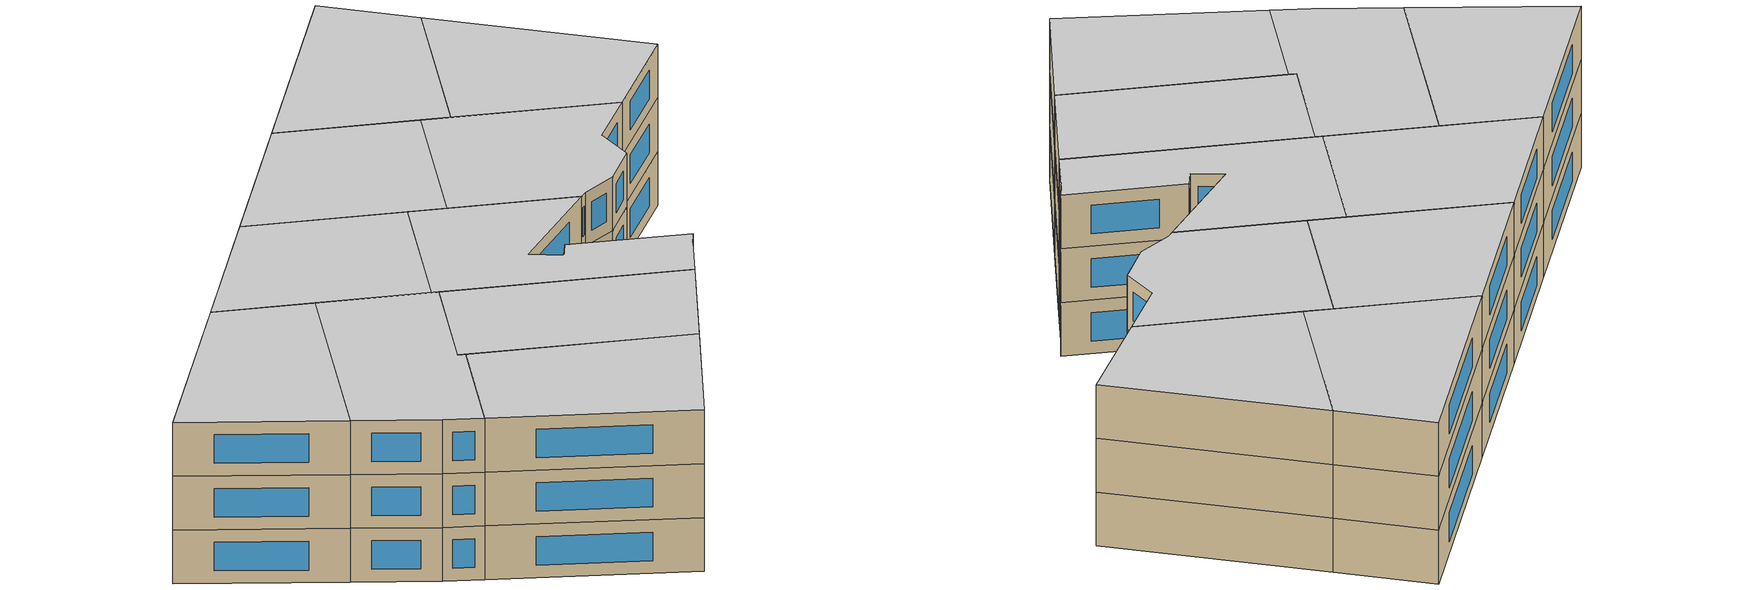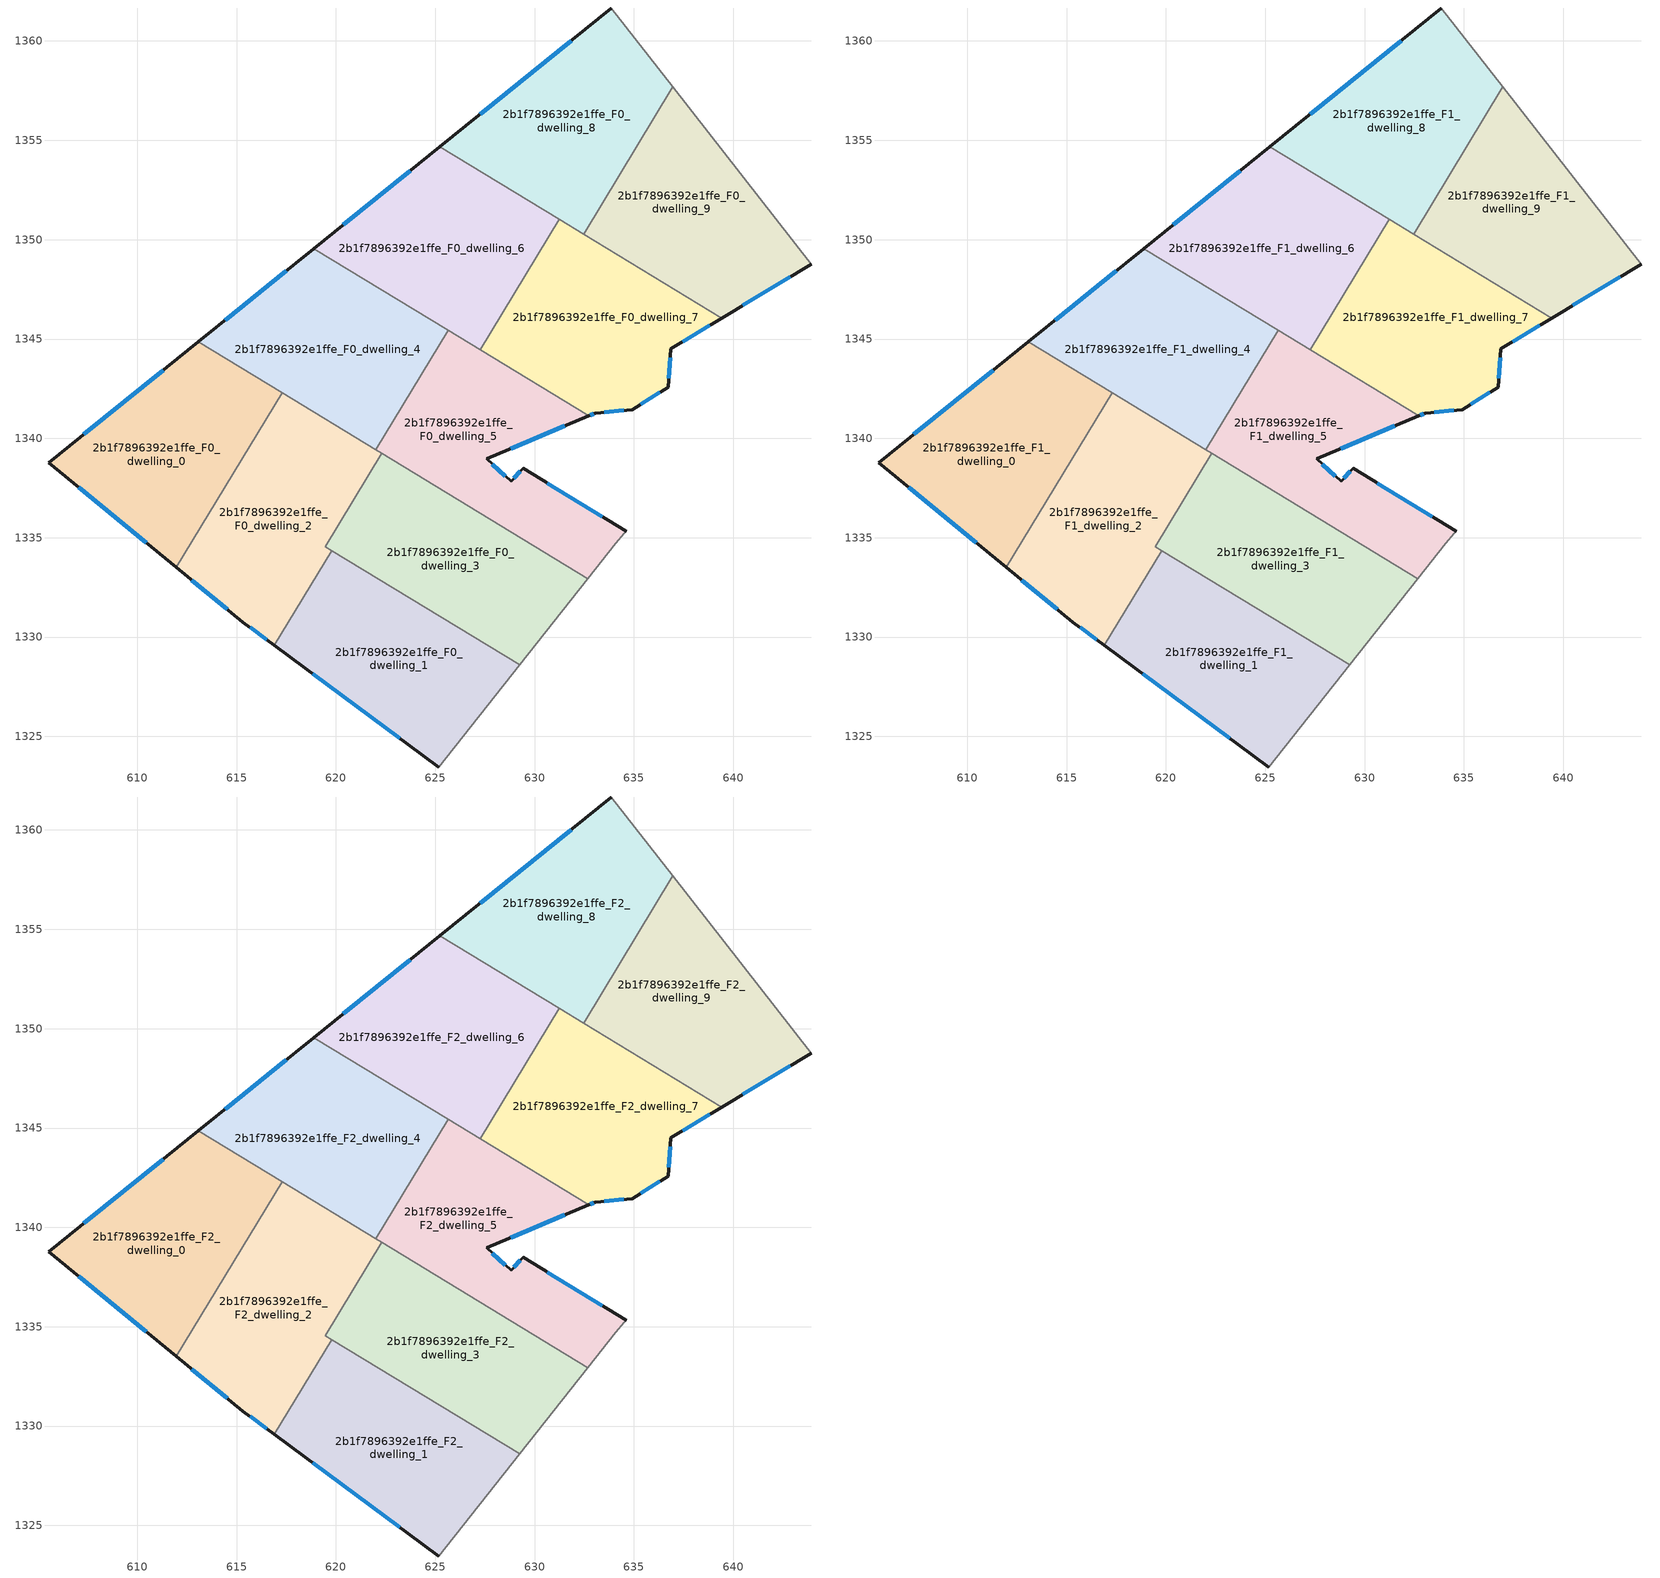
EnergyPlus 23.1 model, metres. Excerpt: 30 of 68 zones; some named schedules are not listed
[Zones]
2b1f7896392e1ffe_F0_dwelling_0
 floor ground (EU_floor_Construction): 617.29,1342.28 611.96,1333.5 605.55,1338.78 613.06,1344.85 z0
 wall outside (EU_wall_Construction): 613.06,1344.85 605.55,1338.78 611.96,1333.5 z0:3
 wall to 2b1f7896392e1ffe_F0_dwelling_2 (EU_wall_Construction): 611.96,1333.5 617.29,1342.28 z0:3
 wall to 2b1f7896392e1ffe_F0_dwelling_4 (EU_wall_Construction): 617.29,1342.28 613.06,1344.85 z0:3
 window (EU_Window_Construction): 607.06,1337.54 610.46,1334.74 / 611.3,1343.43 607.31,1340.21 z0.7:2.3
2b1f7896392e1ffe_F0_dwelling_1
 floor ground (EU_floor_Construction): 629.24,1328.61 625.17,1323.46 616.89,1329.58 619.78,1334.35 z0
 wall outside (EU_wall_Construction): 616.89,1329.58 625.17,1323.46 z0:3
 wall to 2b1f7896392e1ffe_F0_dwelling_2 (EU_wall_Construction): 619.78,1334.35 616.89,1329.58 z0:3
 wall adiabatic (EU_wall_Construction): 625.17,1323.46 629.24,1328.61 z0:3
 wall to 2b1f7896392e1ffe_F0_dwelling_3 (EU_wall_Construction): 629.24,1328.61 619.78,1334.35 z0:3
 window (EU_Window_Construction): 618.83,1328.15 623.22,1324.9 z0.7:2.3
2b1f7896392e1ffe_F0_dwelling_2
 floor ground (EU_floor_Construction): 622.3,1339.24 619.45,1334.55 619.78,1334.35 616.89,1329.58 615.3,1330.75 611.96,1333.5 617.29,1342.28 z0
 wall outside (EU_wall_Construction): 611.96,1333.5 615.3,1330.75 616.89,1329.58 z0:3
 wall to 2b1f7896392e1ffe_F0_dwelling_3 (EU_wall_Construction): 619.78,1334.35 619.45,1334.55 622.3,1339.24 z0:3
 wall to 2b1f7896392e1ffe_F0_dwelling_5 (EU_wall_Construction): 622.3,1339.24 622.01,1339.42 z0:3
 wall to 2b1f7896392e1ffe_F0_dwelling_4 (EU_wall_Construction): 622.01,1339.42 617.29,1342.28 z0:3
 window (EU_Window_Construction): 615.67,1330.48 616.51,1329.86 / 612.75,1332.86 614.52,1331.4 z0.7:2.3
2b1f7896392e1ffe_F0_dwelling_3
 floor ground (EU_floor_Construction): 632.68,1332.94 629.24,1328.61 619.45,1334.55 622.3,1339.24 z0
 wall adiabatic (EU_wall_Construction): 629.24,1328.61 632.68,1332.94 z0:3
 wall to 2b1f7896392e1ffe_F0_dwelling_5 (EU_wall_Construction): 632.68,1332.94 622.3,1339.24 z0:3
2b1f7896392e1ffe_F0_dwelling_4
 floor ground (EU_floor_Construction): 625.66,1345.43 622.01,1339.42 613.06,1344.85 618.88,1349.55 z0
 wall outside (EU_wall_Construction): 618.88,1349.55 613.06,1344.85 z0:3
 wall to 2b1f7896392e1ffe_F0_dwelling_5 (EU_wall_Construction): 622.01,1339.42 625.66,1345.43 z0:3
 wall to 2b1f7896392e1ffe_F0_dwelling_6 (EU_wall_Construction): 625.66,1345.43 618.88,1349.55 z0:3
 window (EU_Window_Construction): 617.51,1348.45 614.43,1345.96 z0.7:2.3
2b1f7896392e1ffe_F0_dwelling_5
 floor ground (EU_floor_Construction): 632.73,1341.14 627.58,1338.98 628.81,1337.83 629.42,1338.49 634.61,1335.32 634.52,1335.22 634.08,1334.71 632.68,1332.94 622.01,1339.42 625.66,1345.43 z0
 wall outside (EU_wall_Construction): 634.61,1335.32 629.42,1338.49 628.81,1337.83 627.58,1338.98 632.73,1341.14 z0:3
 wall adiabatic (EU_wall_Construction): 632.68,1332.94 634.08,1334.71 634.52,1335.22 634.61,1335.32 z0:3
 wall to 2b1f7896392e1ffe_F0_dwelling_7 (EU_wall_Construction): 632.73,1341.14 627.26,1344.46 z0:3
 wall to 2b1f7896392e1ffe_F0_dwelling_6 (EU_wall_Construction): 627.26,1344.46 625.66,1345.43 z0:3
 window (EU_Window_Construction): 628.79,1339.48 631.52,1340.63 / 628.52,1338.1 627.87,1338.71 / 629.28,1338.33 628.96,1337.99 / 633.39,1336.06 630.64,1337.74 z0.7:2.3
2b1f7896392e1ffe_F0_dwelling_6
 floor ground (EU_floor_Construction): 631.25,1351.02 627.26,1344.46 618.88,1349.55 625.22,1354.68 z0
 wall outside (EU_wall_Construction): 625.22,1354.68 618.88,1349.55 z0:3
 wall to 2b1f7896392e1ffe_F0_dwelling_7 (EU_wall_Construction): 627.26,1344.46 631.25,1351.02 z0:3
 wall to 2b1f7896392e1ffe_F0_dwelling_8 (EU_wall_Construction): 631.25,1351.02 625.22,1354.68 z0:3
 window (EU_Window_Construction): 623.73,1353.47 620.36,1350.75 z0.7:2.3
2b1f7896392e1ffe_F0_dwelling_7
 floor ground (EU_floor_Construction): 639.42,1346.06 636.85,1344.5 636.72,1342.58 634.92,1341.45 633.06,1341.28 632.73,1341.14 627.26,1344.46 631.25,1351.02 z0
 wall outside (EU_wall_Construction): 632.73,1341.14 633.06,1341.28 634.92,1341.45 636.72,1342.58 636.85,1344.5 639.42,1346.06 z0:3
 wall to 2b1f7896392e1ffe_F0_dwelling_9 (EU_wall_Construction): 639.42,1346.06 632.47,1350.28 z0:3
 wall to 2b1f7896392e1ffe_F0_dwelling_8 (EU_wall_Construction): 632.46,1350.28 631.25,1351.02 z0:3
 window (EU_Window_Construction): 636.75,1343.04 636.82,1344.05 / 635.34,1341.72 636.3,1342.32 / 633.49,1341.32 634.48,1341.41 / 632.81,1341.17 632.98,1341.24 / 637.45,1344.87 638.82,1345.69 z0.7:2.3
2b1f7896392e1ffe_F0_dwelling_8
 floor ground (EU_floor_Construction): 633.86,1361.66 636.96,1357.68 632.47,1350.28 625.22,1354.68 z0
 wall outside (EU_wall_Construction): 633.86,1361.66 625.22,1354.68 z0:3
 wall adiabatic (EU_wall_Construction): 636.96,1357.68 633.86,1361.66 z0:3
 wall to 2b1f7896392e1ffe_F0_dwelling_9 (EU_wall_Construction): 632.47,1350.28 636.96,1357.68 z0:3
 window (EU_Window_Construction): 631.83,1360.02 627.25,1356.32 z0.7:2.3
2b1f7896392e1ffe_F0_dwelling_9
 floor ground (EU_floor_Construction): 636.96,1357.68 643.92,1348.76 639.42,1346.06 632.47,1350.28 z0
 wall outside (EU_wall_Construction): 639.42,1346.06 643.92,1348.76 z0:3
 wall adiabatic (EU_wall_Construction): 643.92,1348.76 636.96,1357.68 z0:3
 window (EU_Window_Construction): 640.48,1346.69 642.86,1348.13 z0.7:2.3
2b1f7896392e1ffe_F1_dwelling_0
 floor to 2b1f7896392e1ffe_F0_dwelling_0 (EU_floor_Construction): 617.29,1342.28 611.96,1333.5 605.55,1338.78 613.06,1344.85 z3
 wall outside (EU_wall_Construction): 613.06,1344.85 605.55,1338.78 611.96,1333.5 z3:6
 wall to 2b1f7896392e1ffe_F1_dwelling_2 (EU_wall_Construction): 611.96,1333.5 617.29,1342.28 z3:6
 wall to 2b1f7896392e1ffe_F1_dwelling_4 (EU_wall_Construction): 617.29,1342.28 613.06,1344.85 z3:6
 window (EU_Window_Construction): 607.06,1337.54 610.46,1334.74 / 611.3,1343.43 607.31,1340.21 z3.7:5.3
2b1f7896392e1ffe_F1_dwelling_1
 floor to 2b1f7896392e1ffe_F0_dwelling_1 (EU_floor_Construction): 629.24,1328.61 625.17,1323.46 616.89,1329.58 619.78,1334.35 z3
 wall outside (EU_wall_Construction): 616.89,1329.58 625.17,1323.46 z3:6
 wall to 2b1f7896392e1ffe_F1_dwelling_2 (EU_wall_Construction): 619.78,1334.35 616.89,1329.58 z3:6
 wall adiabatic (EU_wall_Construction): 625.17,1323.46 629.24,1328.61 z3:6
 wall to 2b1f7896392e1ffe_F1_dwelling_3 (EU_wall_Construction): 629.24,1328.61 619.78,1334.35 z3:6
 window (EU_Window_Construction): 618.83,1328.15 623.22,1324.9 z3.7:5.3
2b1f7896392e1ffe_F1_dwelling_2
 floor to 2b1f7896392e1ffe_F0_dwelling_2 (EU_floor_Construction): 622.3,1339.24 619.45,1334.55 619.78,1334.35 616.89,1329.58 615.3,1330.75 611.96,1333.5 617.29,1342.28 z3
 wall outside (EU_wall_Construction): 611.96,1333.5 615.3,1330.75 616.89,1329.58 z3:6
 wall to 2b1f7896392e1ffe_F1_dwelling_3 (EU_wall_Construction): 619.78,1334.35 619.45,1334.55 622.3,1339.24 z3:6
 wall to 2b1f7896392e1ffe_F1_dwelling_5 (EU_wall_Construction): 622.3,1339.24 622.01,1339.42 z3:6
 wall to 2b1f7896392e1ffe_F1_dwelling_4 (EU_wall_Construction): 622.01,1339.42 617.29,1342.28 z3:6
 window (EU_Window_Construction): 615.67,1330.48 616.51,1329.86 / 612.75,1332.86 614.52,1331.4 z3.7:5.3
2b1f7896392e1ffe_F1_dwelling_3
 floor to 2b1f7896392e1ffe_F0_dwelling_3 (EU_floor_Construction): 632.68,1332.94 629.24,1328.61 619.45,1334.55 622.3,1339.24 z3
 wall adiabatic (EU_wall_Construction): 629.24,1328.61 632.68,1332.94 z3:6
 wall to 2b1f7896392e1ffe_F1_dwelling_5 (EU_wall_Construction): 632.68,1332.94 622.3,1339.24 z3:6
2b1f7896392e1ffe_F1_dwelling_4
 floor to 2b1f7896392e1ffe_F0_dwelling_4 (EU_floor_Construction): 625.66,1345.43 622.01,1339.42 613.06,1344.85 618.88,1349.55 z3
 wall outside (EU_wall_Construction): 618.88,1349.55 613.06,1344.85 z3:6
 wall to 2b1f7896392e1ffe_F1_dwelling_5 (EU_wall_Construction): 622.01,1339.42 625.66,1345.43 z3:6
 wall to 2b1f7896392e1ffe_F1_dwelling_6 (EU_wall_Construction): 625.66,1345.43 618.88,1349.55 z3:6
 window (EU_Window_Construction): 617.51,1348.45 614.43,1345.96 z3.7:5.3
2b1f7896392e1ffe_F1_dwelling_5
 floor to 2b1f7896392e1ffe_F0_dwelling_5 (EU_floor_Construction): 632.73,1341.14 627.58,1338.98 628.81,1337.83 629.42,1338.49 634.61,1335.32 634.52,1335.22 634.08,1334.71 632.68,1332.94 622.01,1339.42 625.66,1345.43 z3
 wall outside (EU_wall_Construction): 634.61,1335.32 629.42,1338.49 628.81,1337.83 627.58,1338.98 632.73,1341.14 z3:6
 wall adiabatic (EU_wall_Construction): 632.68,1332.94 634.08,1334.71 634.52,1335.22 634.61,1335.32 z3:6
 wall to 2b1f7896392e1ffe_F1_dwelling_7 (EU_wall_Construction): 632.73,1341.14 627.26,1344.46 z3:6
 wall to 2b1f7896392e1ffe_F1_dwelling_6 (EU_wall_Construction): 627.26,1344.46 625.66,1345.43 z3:6
 window (EU_Window_Construction): 628.79,1339.48 631.52,1340.63 / 628.52,1338.1 627.87,1338.71 / 629.28,1338.33 628.96,1337.99 / 633.39,1336.06 630.64,1337.74 z3.7:5.3
2b1f7896392e1ffe_F1_dwelling_6
 floor to 2b1f7896392e1ffe_F0_dwelling_6 (EU_floor_Construction): 631.25,1351.02 627.26,1344.46 618.88,1349.55 625.22,1354.68 z3
 wall outside (EU_wall_Construction): 625.22,1354.68 618.88,1349.55 z3:6
 wall to 2b1f7896392e1ffe_F1_dwelling_7 (EU_wall_Construction): 627.26,1344.46 631.25,1351.02 z3:6
 wall to 2b1f7896392e1ffe_F1_dwelling_8 (EU_wall_Construction): 631.25,1351.02 625.22,1354.68 z3:6
 window (EU_Window_Construction): 623.73,1353.47 620.36,1350.75 z3.7:5.3
2b1f7896392e1ffe_F1_dwelling_7
 floor to 2b1f7896392e1ffe_F0_dwelling_7 (EU_floor_Construction): 639.42,1346.06 636.85,1344.5 636.72,1342.58 634.92,1341.45 633.06,1341.28 632.73,1341.14 627.26,1344.46 631.25,1351.02 z3
 wall outside (EU_wall_Construction): 632.73,1341.14 633.06,1341.28 634.92,1341.45 636.72,1342.58 636.85,1344.5 639.42,1346.06 z3:6
 wall to 2b1f7896392e1ffe_F1_dwelling_9 (EU_wall_Construction): 639.42,1346.06 632.47,1350.28 z3:6
 wall to 2b1f7896392e1ffe_F1_dwelling_8 (EU_wall_Construction): 632.46,1350.28 631.25,1351.02 z3:6
 window (EU_Window_Construction): 636.75,1343.04 636.82,1344.05 / 635.34,1341.72 636.3,1342.32 / 633.49,1341.32 634.48,1341.41 / 632.81,1341.17 632.98,1341.24 / 637.45,1344.87 638.82,1345.69 z3.7:5.3
2b1f7896392e1ffe_F1_dwelling_8
 floor to 2b1f7896392e1ffe_F0_dwelling_8 (EU_floor_Construction): 633.86,1361.66 636.96,1357.68 632.47,1350.28 625.22,1354.68 z3
 wall outside (EU_wall_Construction): 633.86,1361.66 625.22,1354.68 z3:6
 wall adiabatic (EU_wall_Construction): 636.96,1357.68 633.86,1361.66 z3:6
 wall to 2b1f7896392e1ffe_F1_dwelling_9 (EU_wall_Construction): 632.47,1350.28 636.96,1357.68 z3:6
 window (EU_Window_Construction): 631.83,1360.02 627.25,1356.32 z3.7:5.3
2b1f7896392e1ffe_F1_dwelling_9
 floor to 2b1f7896392e1ffe_F0_dwelling_9 (EU_floor_Construction): 636.96,1357.68 643.92,1348.76 639.42,1346.06 632.47,1350.28 z3
 wall outside (EU_wall_Construction): 639.42,1346.06 643.92,1348.76 z3:6
 wall adiabatic (EU_wall_Construction): 643.92,1348.76 636.96,1357.68 z3:6
 window (EU_Window_Construction): 640.48,1346.69 642.86,1348.13 z3.7:5.3
2b1f7896392e1ffe_F2_dwelling_0
 floor to 2b1f7896392e1ffe_F1_dwelling_0 (EU_floor_Construction): 617.29,1342.28 611.96,1333.5 605.55,1338.78 613.06,1344.85 z6
 wall outside (EU_wall_Construction): 613.06,1344.85 605.55,1338.78 611.96,1333.5 z6:9
 wall to 2b1f7896392e1ffe_F2_dwelling_2 (EU_wall_Construction): 611.96,1333.5 617.29,1342.28 z6:9
 wall to 2b1f7896392e1ffe_F2_dwelling_4 (EU_wall_Construction): 617.29,1342.28 613.06,1344.85 z6:9
 window (EU_Window_Construction): 607.06,1337.54 610.46,1334.74 / 611.3,1343.43 607.31,1340.21 z6.7:8.3
 ceiling to 2b1f7896392e1ffe_F3_dwelling_0 (EU_floor_Construction): 611.96,1333.5 617.29,1342.28 613.06,1344.85 605.55,1338.78 z9
2b1f7896392e1ffe_F2_dwelling_1
 floor to 2b1f7896392e1ffe_F1_dwelling_1 (EU_floor_Construction): 629.24,1328.61 625.17,1323.46 616.89,1329.58 619.78,1334.35 z6
 wall outside (EU_wall_Construction): 616.89,1329.58 625.17,1323.46 z6:9
 wall to 2b1f7896392e1ffe_F2_dwelling_2 (EU_wall_Construction): 619.78,1334.35 616.89,1329.58 z6:9
 wall adiabatic (EU_wall_Construction): 625.17,1323.46 629.24,1328.61 z6:9
 wall to 2b1f7896392e1ffe_F2_dwelling_3 (EU_wall_Construction): 629.24,1328.61 619.78,1334.35 z6:9
 window (EU_Window_Construction): 618.83,1328.15 623.22,1324.9 z6.7:8.3
 ceiling to 2b1f7896392e1ffe_F3_dwelling_1 (EU_floor_Construction): 625.17,1323.46 629.24,1328.61 619.78,1334.35 616.89,1329.58 z9
2b1f7896392e1ffe_F2_dwelling_2
 floor to 2b1f7896392e1ffe_F1_dwelling_2 (EU_floor_Construction): 622.3,1339.24 619.45,1334.55 619.78,1334.35 616.89,1329.58 615.3,1330.75 611.96,1333.5 617.29,1342.28 z6
 wall outside (EU_wall_Construction): 611.96,1333.5 615.3,1330.75 616.89,1329.58 z6:9
 wall to 2b1f7896392e1ffe_F2_dwelling_3 (EU_wall_Construction): 619.78,1334.35 619.45,1334.55 622.3,1339.24 z6:9
 wall to 2b1f7896392e1ffe_F2_dwelling_5 (EU_wall_Construction): 622.3,1339.24 622.01,1339.42 z6:9
 wall to 2b1f7896392e1ffe_F2_dwelling_4 (EU_wall_Construction): 622.01,1339.42 617.29,1342.28 z6:9
 window (EU_Window_Construction): 615.67,1330.48 616.51,1329.86 / 612.75,1332.86 614.52,1331.4 z6.7:8.3
 ceiling to 2b1f7896392e1ffe_F3_dwelling_2 (EU_floor_Construction): 619.78,1334.35 619.45,1334.55 622.3,1339.24 617.29,1342.28 611.96,1333.5 615.3,1330.75 616.89,1329.58 z9
2b1f7896392e1ffe_F2_dwelling_3
 floor to 2b1f7896392e1ffe_F1_dwelling_3 (EU_floor_Construction): 632.68,1332.94 629.24,1328.61 619.45,1334.55 622.3,1339.24 z6
 wall adiabatic (EU_wall_Construction): 629.24,1328.61 632.68,1332.94 z6:9
 wall to 2b1f7896392e1ffe_F2_dwelling_5 (EU_wall_Construction): 632.68,1332.94 622.3,1339.24 z6:9
 ceiling to 2b1f7896392e1ffe_F3_dwelling_3 (EU_floor_Construction): 629.24,1328.61 632.68,1332.94 622.3,1339.24 619.45,1334.55 z9
2b1f7896392e1ffe_F2_dwelling_4
 floor to 2b1f7896392e1ffe_F1_dwelling_4 (EU_floor_Construction): 625.66,1345.43 622.01,1339.42 613.06,1344.85 618.88,1349.55 z6
 wall outside (EU_wall_Construction): 618.88,1349.55 613.06,1344.85 z6:9
 wall to 2b1f7896392e1ffe_F2_dwelling_5 (EU_wall_Construction): 622.01,1339.42 625.66,1345.43 z6:9
 wall to 2b1f7896392e1ffe_F2_dwelling_6 (EU_wall_Construction): 625.66,1345.43 618.88,1349.55 z6:9
 window (EU_Window_Construction): 617.51,1348.45 614.43,1345.96 z6.7:8.3
 ceiling to 2b1f7896392e1ffe_F3_dwelling_4 (EU_floor_Construction): 622.01,1339.42 625.66,1345.43 618.88,1349.55 613.06,1344.85 z9
2b1f7896392e1ffe_F2_dwelling_5
 floor to 2b1f7896392e1ffe_F1_dwelling_5 (EU_floor_Construction): 632.73,1341.14 627.58,1338.98 628.81,1337.83 629.42,1338.49 634.61,1335.32 634.52,1335.22 634.08,1334.71 632.68,1332.94 622.01,1339.42 625.66,1345.43 z6
 wall outside (EU_wall_Construction): 634.61,1335.32 629.42,1338.49 628.81,1337.83 627.58,1338.98 632.73,1341.14 z6:9
 wall adiabatic (EU_wall_Construction): 632.68,1332.94 634.08,1334.71 634.52,1335.22 634.61,1335.32 z6:9
 wall to 2b1f7896392e1ffe_F2_dwelling_7 (EU_wall_Construction): 632.73,1341.14 627.26,1344.46 z6:9
 wall to 2b1f7896392e1ffe_F2_dwelling_6 (EU_wall_Construction): 627.26,1344.46 625.66,1345.43 z6:9
 window (EU_Window_Construction): 628.79,1339.48 631.52,1340.63 / 628.52,1338.1 627.87,1338.71 / 629.28,1338.33 628.96,1337.99 / 633.39,1336.06 630.64,1337.74 z6.7:8.3
 ceiling to 2b1f7896392e1ffe_F3_dwelling_5 (EU_floor_Construction): 634.08,1334.71 634.52,1335.22 634.61,1335.32 629.42,1338.49 628.81,1337.83 627.58,1338.98 632.73,1341.14 625.66,1345.43 622.01,1339.42 632.68,1332.94 z9
2b1f7896392e1ffe_F2_dwelling_6
 floor to 2b1f7896392e1ffe_F1_dwelling_6 (EU_floor_Construction): 631.25,1351.02 627.26,1344.46 618.88,1349.55 625.22,1354.68 z6
 wall outside (EU_wall_Construction): 625.22,1354.68 618.88,1349.55 z6:9
 wall to 2b1f7896392e1ffe_F2_dwelling_7 (EU_wall_Construction): 627.26,1344.46 631.25,1351.02 z6:9
 wall to 2b1f7896392e1ffe_F2_dwelling_8 (EU_wall_Construction): 631.25,1351.02 625.22,1354.68 z6:9
 window (EU_Window_Construction): 623.73,1353.47 620.36,1350.75 z6.7:8.3
 ceiling to 2b1f7896392e1ffe_F3_dwelling_6 (EU_floor_Construction): 627.26,1344.46 631.25,1351.02 625.22,1354.68 618.88,1349.55 z9
2b1f7896392e1ffe_F2_dwelling_7
 floor to 2b1f7896392e1ffe_F1_dwelling_7 (EU_floor_Construction): 639.42,1346.06 636.85,1344.5 636.72,1342.58 634.92,1341.45 633.06,1341.28 632.73,1341.14 627.26,1344.46 631.25,1351.02 z6
 wall outside (EU_wall_Construction): 632.73,1341.14 633.06,1341.28 634.92,1341.45 636.72,1342.58 636.85,1344.5 639.42,1346.06 z6:9
 wall to 2b1f7896392e1ffe_F2_dwelling_9 (EU_wall_Construction): 639.42,1346.06 632.47,1350.28 z6:9
 wall to 2b1f7896392e1ffe_F2_dwelling_8 (EU_wall_Construction): 632.46,1350.28 631.25,1351.02 z6:9
 window (EU_Window_Construction): 636.75,1343.04 636.82,1344.05 / 635.34,1341.72 636.3,1342.32 / 633.49,1341.32 634.48,1341.41 / 632.81,1341.17 632.98,1341.24 / 637.45,1344.87 638.82,1345.69 z6.7:8.3
 ceiling to 2b1f7896392e1ffe_F3_dwelling_7 (EU_floor_Construction): 636.72,1342.58 636.85,1344.5 639.42,1346.06 631.25,1351.02 627.26,1344.46 632.73,1341.14 633.06,1341.28 634.92,1341.45 z9
2b1f7896392e1ffe_F2_dwelling_8
 floor to 2b1f7896392e1ffe_F1_dwelling_8 (EU_floor_Construction): 633.86,1361.66 636.96,1357.68 632.47,1350.28 625.22,1354.68 z6
 wall outside (EU_wall_Construction): 633.86,1361.66 625.22,1354.68 z6:9
 wall adiabatic (EU_wall_Construction): 636.96,1357.68 633.86,1361.66 z6:9
 wall to 2b1f7896392e1ffe_F2_dwelling_9 (EU_wall_Construction): 632.47,1350.28 636.96,1357.68 z6:9
 window (EU_Window_Construction): 631.83,1360.02 627.25,1356.32 z6.7:8.3
 ceiling to 2b1f7896392e1ffe_F3_dwelling_8 (EU_floor_Construction): 632.47,1350.28 636.96,1357.68 633.86,1361.66 625.22,1354.68 z9
2b1f7896392e1ffe_F2_dwelling_9
 floor to 2b1f7896392e1ffe_F1_dwelling_9 (EU_floor_Construction): 636.96,1357.68 643.92,1348.76 639.42,1346.06 632.47,1350.28 z6
 wall outside (EU_wall_Construction): 639.42,1346.06 643.92,1348.76 z6:9
 wall adiabatic (EU_wall_Construction): 643.92,1348.76 636.96,1357.68 z6:9
 window (EU_Window_Construction): 640.48,1346.69 642.86,1348.13 z6.7:8.3
 ceiling to 2b1f7896392e1ffe_F3_dwelling_9 (EU_floor_Construction): 643.92,1348.76 636.96,1357.68 632.47,1350.28 639.42,1346.06 z9
[Building]
EU S2 Campaign: North Axis=0; Terrain=City; Solar Distribution=FullExterior
[Site:Location]
Budapest.Ferenc.Liszt.Intl.AP: Latitude=47.437; Longitude=19.256; Time Zone=1; Elevation=185
[SizingPeriod:WeatherFileDays]
AnnualSizingPeriod: Begin Month=1; Begin Day of Month=1; End Month=12; End Day of Month=31; Day of Week for Start Day=Monday; Use Weather File Daylight Saving Period=No; Use Weather File Rain and Snow Indicators=No
[MATERIAL]
EU_InternalMass_Material: Roughness=MediumRough; Thickness=0.1; Conductivity=1; Density=1800; Specific Heat=900; Thermal Absorptance=0.9; Solar Absorptance=0.7; Visible Absorptance=0.7
[MATERIAL:NOMASS] Roughness=MediumRough; Thermal Absorptance=0.9; Solar Absorptance=0.7; Visible Absorptance=0.7
Name | Thermal Resistance
EU_wall_NoMass | 0.832559
EU_floor_NoMass | 0.872794
[WINDOWMATERIAL:SIMPLEGLAZINGSYSTEM]
EU_Window_SimpleGlazing: UFactor=2.79869; Solar Heat Gain Coefficient=0.75; Visible Transmittance=0.75
[CONSTRUCTION]
EU_wall_Construction: EU_wall_NoMass
EU_floor_Construction: EU_floor_NoMass
EU_Window_Construction: EU_Window_SimpleGlazing
EU_InternalMass_Construction: EU_InternalMass_Material
[ZONE] Type=1; Multiplier=1; Ceiling Height=autocalculate; Floor Area=autocalculate; Part of Total Floor Area=Yes
Name | Volume
2b1f7896392e1ffe_F0_dwelling_0; 2b1f7896392e1ffe_F1_dwelling_0; 2b1f7896392e1ffe_F2_dwelling_0; 2b1f7896392e1ffe_F0_dwelling_1; 2b1f7896392e1ffe_F1_dwelling_1; 2b1f7896392e1ffe_F2_dwelling_1; 2b1f7896392e1ffe_F0_dwelling_6; 2b1f7896392e1ffe_F1_dwelling_6; 2b1f7896392e1ffe_F2_dwelling_6 | 194.131
2b1f7896392e1ffe_F0_dwelling_2; 2b1f7896392e1ffe_F1_dwelling_2; 2b1f7896392e1ffe_F2_dwelling_2 | 194.15
2b1f7896392e1ffe_F0_dwelling_3; 2b1f7896392e1ffe_F1_dwelling_3; 2b1f7896392e1ffe_F2_dwelling_3 | 194.12
2b1f7896392e1ffe_F0_dwelling_4; 2b1f7896392e1ffe_F1_dwelling_4; 2b1f7896392e1ffe_F2_dwelling_4 | 194.129
2b1f7896392e1ffe_F0_dwelling_5; 2b1f7896392e1ffe_F1_dwelling_5; 2b1f7896392e1ffe_F2_dwelling_5; 2b1f7896392e1ffe_F0_dwelling_9; 2b1f7896392e1ffe_F1_dwelling_9; 2b1f7896392e1ffe_F2_dwelling_9 | 194.142
2b1f7896392e1ffe_F0_dwelling_7; 2b1f7896392e1ffe_F1_dwelling_7; 2b1f7896392e1ffe_F2_dwelling_7 | 194.149
2b1f7896392e1ffe_F0_dwelling_8; 2b1f7896392e1ffe_F1_dwelling_8; 2b1f7896392e1ffe_F2_dwelling_8 | 194.139
[INTERNALMASS] Construction=EU_InternalMass_Construction
Name | Zone or ZoneList | Surface Area
2b1f7896392e1ffe_F0_dwelling_0_EU_InternalMass | 2b1f7896392e1ffe_F0_dwelling_0 | 64.7104
2b1f7896392e1ffe_F0_dwelling_1_EU_InternalMass | 2b1f7896392e1ffe_F0_dwelling_1 | 64.7108
2b1f7896392e1ffe_F0_dwelling_2_EU_InternalMass | 2b1f7896392e1ffe_F0_dwelling_2 | 64.7166
2b1f7896392e1ffe_F0_dwelling_3_EU_InternalMass | 2b1f7896392e1ffe_F0_dwelling_3 | 64.7075
2b1f7896392e1ffe_F0_dwelling_4_EU_InternalMass | 2b1f7896392e1ffe_F0_dwelling_4 | 64.7111
2b1f7896392e1ffe_F0_dwelling_5_EU_InternalMass | 2b1f7896392e1ffe_F0_dwelling_5 | 64.7137
2b1f7896392e1ffe_F0_dwelling_6_EU_InternalMass | 2b1f7896392e1ffe_F0_dwelling_6 | 64.7123
2b1f7896392e1ffe_F0_dwelling_7_EU_InternalMass | 2b1f7896392e1ffe_F0_dwelling_7 | 64.7159
2b1f7896392e1ffe_F0_dwelling_8_EU_InternalMass | 2b1f7896392e1ffe_F0_dwelling_8 | 64.7163
2b1f7896392e1ffe_F0_dwelling_9_EU_InternalMass | 2b1f7896392e1ffe_F0_dwelling_9 | 64.7136
2b1f7896392e1ffe_F1_dwelling_0_EU_InternalMass | 2b1f7896392e1ffe_F1_dwelling_0 | 64.7104
2b1f7896392e1ffe_F1_dwelling_1_EU_InternalMass | 2b1f7896392e1ffe_F1_dwelling_1 | 64.7108
2b1f7896392e1ffe_F1_dwelling_2_EU_InternalMass | 2b1f7896392e1ffe_F1_dwelling_2 | 64.7166
2b1f7896392e1ffe_F1_dwelling_3_EU_InternalMass | 2b1f7896392e1ffe_F1_dwelling_3 | 64.7075
2b1f7896392e1ffe_F1_dwelling_4_EU_InternalMass | 2b1f7896392e1ffe_F1_dwelling_4 | 64.7111
2b1f7896392e1ffe_F1_dwelling_5_EU_InternalMass | 2b1f7896392e1ffe_F1_dwelling_5 | 64.7137
2b1f7896392e1ffe_F1_dwelling_6_EU_InternalMass | 2b1f7896392e1ffe_F1_dwelling_6 | 64.7123
2b1f7896392e1ffe_F1_dwelling_7_EU_InternalMass | 2b1f7896392e1ffe_F1_dwelling_7 | 64.7159
2b1f7896392e1ffe_F1_dwelling_8_EU_InternalMass | 2b1f7896392e1ffe_F1_dwelling_8 | 64.7163
2b1f7896392e1ffe_F1_dwelling_9_EU_InternalMass | 2b1f7896392e1ffe_F1_dwelling_9 | 64.7136
2b1f7896392e1ffe_F2_dwelling_0_EU_InternalMass | 2b1f7896392e1ffe_F2_dwelling_0 | 64.7104
2b1f7896392e1ffe_F2_dwelling_1_EU_InternalMass | 2b1f7896392e1ffe_F2_dwelling_1 | 64.7108
2b1f7896392e1ffe_F2_dwelling_2_EU_InternalMass | 2b1f7896392e1ffe_F2_dwelling_2 | 64.7166
2b1f7896392e1ffe_F2_dwelling_3_EU_InternalMass | 2b1f7896392e1ffe_F2_dwelling_3 | 64.7075
2b1f7896392e1ffe_F2_dwelling_4_EU_InternalMass | 2b1f7896392e1ffe_F2_dwelling_4 | 64.7111
2b1f7896392e1ffe_F2_dwelling_5_EU_InternalMass | 2b1f7896392e1ffe_F2_dwelling_5 | 64.7137
2b1f7896392e1ffe_F2_dwelling_6_EU_InternalMass | 2b1f7896392e1ffe_F2_dwelling_6 | 64.7123
2b1f7896392e1ffe_F2_dwelling_7_EU_InternalMass | 2b1f7896392e1ffe_F2_dwelling_7 | 64.7159
2b1f7896392e1ffe_F2_dwelling_8_EU_InternalMass | 2b1f7896392e1ffe_F2_dwelling_8 | 64.7163
2b1f7896392e1ffe_F2_dwelling_9_EU_InternalMass | 2b1f7896392e1ffe_F2_dwelling_9 | 64.7136
[OTHEREQUIPMENT] Fuel Type=Electricity; Design Level Calculation Method=Watts/Area; Power per Zone Floor Area=1; Fraction Latent=0; Fraction Radiant=0; Fraction Lost=0; Carbon Dioxide Generation Rate=0; EndUse Subcategory=EU_Step8_InternalGains
Name | Zone or ZoneList or Space or SpaceList | Schedule
EU_Step8_InternalGain_2b1f7896392e1ffe_F0_dwelling_0_f000 | 2b1f7896392e1ffe_F0_dwelling_0 | EU_Step8_GainSchedule_2b1f7896392e1ffe_F0_dwelling_0_f000
EU_Step8_InternalGain_2b1f7896392e1ffe_F0_dwelling_1_f000 | 2b1f7896392e1ffe_F0_dwelling_1 | EU_Step8_GainSchedule_2b1f7896392e1ffe_F0_dwelling_1_f000
EU_Step8_InternalGain_2b1f7896392e1ffe_F0_dwelling_2_f000 | 2b1f7896392e1ffe_F0_dwelling_2 | EU_Step8_GainSchedule_2b1f7896392e1ffe_F0_dwelling_2_f000
EU_Step8_InternalGain_2b1f7896392e1ffe_F0_dwelling_3_f000 | 2b1f7896392e1ffe_F0_dwelling_3 | EU_Step8_GainSchedule_2b1f7896392e1ffe_F0_dwelling_3_f000
EU_Step8_InternalGain_2b1f7896392e1ffe_F0_dwelling_4_f000 | 2b1f7896392e1ffe_F0_dwelling_4 | EU_Step8_GainSchedule_2b1f7896392e1ffe_F0_dwelling_4_f000
EU_Step8_InternalGain_2b1f7896392e1ffe_F0_dwelling_5_f000 | 2b1f7896392e1ffe_F0_dwelling_5 | EU_Step8_GainSchedule_2b1f7896392e1ffe_F0_dwelling_5_f000
EU_Step8_InternalGain_2b1f7896392e1ffe_F0_dwelling_6_f000 | 2b1f7896392e1ffe_F0_dwelling_6 | EU_Step8_GainSchedule_2b1f7896392e1ffe_F0_dwelling_6_f000
EU_Step8_InternalGain_2b1f7896392e1ffe_F0_dwelling_7_f000 | 2b1f7896392e1ffe_F0_dwelling_7 | EU_Step8_GainSchedule_2b1f7896392e1ffe_F0_dwelling_7_f000
EU_Step8_InternalGain_2b1f7896392e1ffe_F0_dwelling_8_f000 | 2b1f7896392e1ffe_F0_dwelling_8 | EU_Step8_GainSchedule_2b1f7896392e1ffe_F0_dwelling_8_f000
EU_Step8_InternalGain_2b1f7896392e1ffe_F0_dwelling_9_f000 | 2b1f7896392e1ffe_F0_dwelling_9 | EU_Step8_GainSchedule_2b1f7896392e1ffe_F0_dwelling_9_f000
EU_Step8_InternalGain_2b1f7896392e1ffe_F1_dwelling_0_f000 | 2b1f7896392e1ffe_F1_dwelling_0 | EU_Step8_GainSchedule_2b1f7896392e1ffe_F1_dwelling_0_f000
EU_Step8_InternalGain_2b1f7896392e1ffe_F1_dwelling_1_f000 | 2b1f7896392e1ffe_F1_dwelling_1 | EU_Step8_GainSchedule_2b1f7896392e1ffe_F1_dwelling_1_f000
EU_Step8_InternalGain_2b1f7896392e1ffe_F1_dwelling_2_f000 | 2b1f7896392e1ffe_F1_dwelling_2 | EU_Step8_GainSchedule_2b1f7896392e1ffe_F1_dwelling_2_f000
EU_Step8_InternalGain_2b1f7896392e1ffe_F1_dwelling_3_f000 | 2b1f7896392e1ffe_F1_dwelling_3 | EU_Step8_GainSchedule_2b1f7896392e1ffe_F1_dwelling_3_f000
EU_Step8_InternalGain_2b1f7896392e1ffe_F1_dwelling_4_f000 | 2b1f7896392e1ffe_F1_dwelling_4 | EU_Step8_GainSchedule_2b1f7896392e1ffe_F1_dwelling_4_f000
EU_Step8_InternalGain_2b1f7896392e1ffe_F1_dwelling_5_f000 | 2b1f7896392e1ffe_F1_dwelling_5 | EU_Step8_GainSchedule_2b1f7896392e1ffe_F1_dwelling_5_f000
EU_Step8_InternalGain_2b1f7896392e1ffe_F1_dwelling_6_f000 | 2b1f7896392e1ffe_F1_dwelling_6 | EU_Step8_GainSchedule_2b1f7896392e1ffe_F1_dwelling_6_f000
EU_Step8_InternalGain_2b1f7896392e1ffe_F1_dwelling_7_f000 | 2b1f7896392e1ffe_F1_dwelling_7 | EU_Step8_GainSchedule_2b1f7896392e1ffe_F1_dwelling_7_f000
EU_Step8_InternalGain_2b1f7896392e1ffe_F1_dwelling_8_f000 | 2b1f7896392e1ffe_F1_dwelling_8 | EU_Step8_GainSchedule_2b1f7896392e1ffe_F1_dwelling_8_f000
EU_Step8_InternalGain_2b1f7896392e1ffe_F1_dwelling_9_f000 | 2b1f7896392e1ffe_F1_dwelling_9 | EU_Step8_GainSchedule_2b1f7896392e1ffe_F1_dwelling_9_f000
EU_Step8_InternalGain_2b1f7896392e1ffe_F2_dwelling_0_f000 | 2b1f7896392e1ffe_F2_dwelling_0 | EU_Step8_GainSchedule_2b1f7896392e1ffe_F2_dwelling_0_f000
EU_Step8_InternalGain_2b1f7896392e1ffe_F2_dwelling_1_f000 | 2b1f7896392e1ffe_F2_dwelling_1 | EU_Step8_GainSchedule_2b1f7896392e1ffe_F2_dwelling_1_f000
EU_Step8_InternalGain_2b1f7896392e1ffe_F2_dwelling_2_f000 | 2b1f7896392e1ffe_F2_dwelling_2 | EU_Step8_GainSchedule_2b1f7896392e1ffe_F2_dwelling_2_f000
EU_Step8_InternalGain_2b1f7896392e1ffe_F2_dwelling_3_f000 | 2b1f7896392e1ffe_F2_dwelling_3 | EU_Step8_GainSchedule_2b1f7896392e1ffe_F2_dwelling_3_f000
EU_Step8_InternalGain_2b1f7896392e1ffe_F2_dwelling_4_f000 | 2b1f7896392e1ffe_F2_dwelling_4 | EU_Step8_GainSchedule_2b1f7896392e1ffe_F2_dwelling_4_f000
EU_Step8_InternalGain_2b1f7896392e1ffe_F2_dwelling_5_f000 | 2b1f7896392e1ffe_F2_dwelling_5 | EU_Step8_GainSchedule_2b1f7896392e1ffe_F2_dwelling_5_f000
EU_Step8_InternalGain_2b1f7896392e1ffe_F2_dwelling_6_f000 | 2b1f7896392e1ffe_F2_dwelling_6 | EU_Step8_GainSchedule_2b1f7896392e1ffe_F2_dwelling_6_f000
EU_Step8_InternalGain_2b1f7896392e1ffe_F2_dwelling_7_f000 | 2b1f7896392e1ffe_F2_dwelling_7 | EU_Step8_GainSchedule_2b1f7896392e1ffe_F2_dwelling_7_f000
EU_Step8_InternalGain_2b1f7896392e1ffe_F2_dwelling_8_f000 | 2b1f7896392e1ffe_F2_dwelling_8 | EU_Step8_GainSchedule_2b1f7896392e1ffe_F2_dwelling_8_f000
EU_Step8_InternalGain_2b1f7896392e1ffe_F2_dwelling_9_f000 | 2b1f7896392e1ffe_F2_dwelling_9 | EU_Step8_GainSchedule_2b1f7896392e1ffe_F2_dwelling_9_f000
[ZONEVENTILATION:DESIGNFLOWRATE] Schedule=EU_AlwaysOn; Design Flow Rate Calculation Method=AirChanges/Hour; Air Changes per Hour=0.475469; Ventilation Type=Natural; Fan Pressure Rise=0; Fan Total Efficiency=1; Constant Term Coefficient=1; Temperature Term Coefficient=0; Velocity Term Coefficient=0; Velocity Squared Term Coefficient=0; Minimum Indoor Temperature=-100; Maximum Indoor Temperature=100; Delta Temperature=-100; Minimum Outdoor Temperature=-100; Maximum Outdoor Temperature=100; Maximum Wind Speed=40
Name | Zone or ZoneList or Space or SpaceList
EU_ConstantAir_2b1f7896392e1ffe_F0_dwelling_0 | 2b1f7896392e1ffe_F0_dwelling_0
EU_ConstantAir_2b1f7896392e1ffe_F0_dwelling_1 | 2b1f7896392e1ffe_F0_dwelling_1
EU_ConstantAir_2b1f7896392e1ffe_F0_dwelling_2 | 2b1f7896392e1ffe_F0_dwelling_2
EU_ConstantAir_2b1f7896392e1ffe_F0_dwelling_3 | 2b1f7896392e1ffe_F0_dwelling_3
EU_ConstantAir_2b1f7896392e1ffe_F0_dwelling_4 | 2b1f7896392e1ffe_F0_dwelling_4
EU_ConstantAir_2b1f7896392e1ffe_F0_dwelling_5 | 2b1f7896392e1ffe_F0_dwelling_5
EU_ConstantAir_2b1f7896392e1ffe_F0_dwelling_6 | 2b1f7896392e1ffe_F0_dwelling_6
EU_ConstantAir_2b1f7896392e1ffe_F0_dwelling_7 | 2b1f7896392e1ffe_F0_dwelling_7
EU_ConstantAir_2b1f7896392e1ffe_F0_dwelling_8 | 2b1f7896392e1ffe_F0_dwelling_8
EU_ConstantAir_2b1f7896392e1ffe_F0_dwelling_9 | 2b1f7896392e1ffe_F0_dwelling_9
EU_ConstantAir_2b1f7896392e1ffe_F1_dwelling_0 | 2b1f7896392e1ffe_F1_dwelling_0
EU_ConstantAir_2b1f7896392e1ffe_F1_dwelling_1 | 2b1f7896392e1ffe_F1_dwelling_1
EU_ConstantAir_2b1f7896392e1ffe_F1_dwelling_2 | 2b1f7896392e1ffe_F1_dwelling_2
EU_ConstantAir_2b1f7896392e1ffe_F1_dwelling_3 | 2b1f7896392e1ffe_F1_dwelling_3
EU_ConstantAir_2b1f7896392e1ffe_F1_dwelling_4 | 2b1f7896392e1ffe_F1_dwelling_4
EU_ConstantAir_2b1f7896392e1ffe_F1_dwelling_5 | 2b1f7896392e1ffe_F1_dwelling_5
EU_ConstantAir_2b1f7896392e1ffe_F1_dwelling_6 | 2b1f7896392e1ffe_F1_dwelling_6
EU_ConstantAir_2b1f7896392e1ffe_F1_dwelling_7 | 2b1f7896392e1ffe_F1_dwelling_7
EU_ConstantAir_2b1f7896392e1ffe_F1_dwelling_8 | 2b1f7896392e1ffe_F1_dwelling_8
EU_ConstantAir_2b1f7896392e1ffe_F1_dwelling_9 | 2b1f7896392e1ffe_F1_dwelling_9
EU_ConstantAir_2b1f7896392e1ffe_F2_dwelling_0 | 2b1f7896392e1ffe_F2_dwelling_0
EU_ConstantAir_2b1f7896392e1ffe_F2_dwelling_1 | 2b1f7896392e1ffe_F2_dwelling_1
EU_ConstantAir_2b1f7896392e1ffe_F2_dwelling_2 | 2b1f7896392e1ffe_F2_dwelling_2
EU_ConstantAir_2b1f7896392e1ffe_F2_dwelling_3 | 2b1f7896392e1ffe_F2_dwelling_3
EU_ConstantAir_2b1f7896392e1ffe_F2_dwelling_4 | 2b1f7896392e1ffe_F2_dwelling_4
EU_ConstantAir_2b1f7896392e1ffe_F2_dwelling_5 | 2b1f7896392e1ffe_F2_dwelling_5
EU_ConstantAir_2b1f7896392e1ffe_F2_dwelling_6 | 2b1f7896392e1ffe_F2_dwelling_6
EU_ConstantAir_2b1f7896392e1ffe_F2_dwelling_7 | 2b1f7896392e1ffe_F2_dwelling_7
EU_ConstantAir_2b1f7896392e1ffe_F2_dwelling_8 | 2b1f7896392e1ffe_F2_dwelling_8
EU_ConstantAir_2b1f7896392e1ffe_F2_dwelling_9 | 2b1f7896392e1ffe_F2_dwelling_9
[HVACTEMPLATE:ZONE:IDEALLOADSAIRSYSTEM] System Availability Schedule=EU_AlwaysOn; Maximum Heating Supply Air Temperature=50; Minimum Cooling Supply Air Temperature=13; Maximum Heating Supply Air Humidity Ratio=0.0156; Minimum Cooling Supply Air Humidity Ratio=0.0077; Heating Limit=NoLimit; Cooling Limit=NoLimit; Heating Availability Schedule=EU_AlwaysOn; Cooling Availability Schedule=EU_CoolingOff; Dehumidification Control Type=ConstantSensibleHeatRatio; Cooling Sensible Heat Ratio=0.7; Dehumidification Setpoint=60; Humidification Control Type=None; Humidification Setpoint=30; Outdoor Air Method=None; Outdoor Air Flow Rate per Person=0.00944; Outdoor Air Flow Rate per Zone Floor Area=0; Outdoor Air Flow Rate per Zone=0; Demand Controlled Ventilation Type=None; Outdoor Air Economizer Type=NoEconomizer; Heat Recovery Type=None; Sensible Heat Recovery Effectiveness=0.7; Latent Heat Recovery Effectiveness=0.65
Name | Template Thermostat
2b1f7896392e1ffe_F0_dwelling_0 | EU_HeatOnly_2b1f7896392e1ffe_F0_dwelling_0
2b1f7896392e1ffe_F0_dwelling_1 | EU_HeatOnly_2b1f7896392e1ffe_F0_dwelling_1
2b1f7896392e1ffe_F0_dwelling_2 | EU_HeatOnly_2b1f7896392e1ffe_F0_dwelling_2
2b1f7896392e1ffe_F0_dwelling_3 | EU_HeatOnly_2b1f7896392e1ffe_F0_dwelling_3
2b1f7896392e1ffe_F0_dwelling_4 | EU_HeatOnly_2b1f7896392e1ffe_F0_dwelling_4
2b1f7896392e1ffe_F0_dwelling_5 | EU_HeatOnly_2b1f7896392e1ffe_F0_dwelling_5
2b1f7896392e1ffe_F0_dwelling_6 | EU_HeatOnly_2b1f7896392e1ffe_F0_dwelling_6
2b1f7896392e1ffe_F0_dwelling_7 | EU_HeatOnly_2b1f7896392e1ffe_F0_dwelling_7
2b1f7896392e1ffe_F0_dwelling_8 | EU_HeatOnly_2b1f7896392e1ffe_F0_dwelling_8
2b1f7896392e1ffe_F0_dwelling_9 | EU_HeatOnly_2b1f7896392e1ffe_F0_dwelling_9
2b1f7896392e1ffe_F1_dwelling_0 | EU_HeatOnly_2b1f7896392e1ffe_F1_dwelling_0
2b1f7896392e1ffe_F1_dwelling_1 | EU_HeatOnly_2b1f7896392e1ffe_F1_dwelling_1
2b1f7896392e1ffe_F1_dwelling_2 | EU_HeatOnly_2b1f7896392e1ffe_F1_dwelling_2
2b1f7896392e1ffe_F1_dwelling_3 | EU_HeatOnly_2b1f7896392e1ffe_F1_dwelling_3
2b1f7896392e1ffe_F1_dwelling_4 | EU_HeatOnly_2b1f7896392e1ffe_F1_dwelling_4
2b1f7896392e1ffe_F1_dwelling_5 | EU_HeatOnly_2b1f7896392e1ffe_F1_dwelling_5
2b1f7896392e1ffe_F1_dwelling_6 | EU_HeatOnly_2b1f7896392e1ffe_F1_dwelling_6
2b1f7896392e1ffe_F1_dwelling_7 | EU_HeatOnly_2b1f7896392e1ffe_F1_dwelling_7
2b1f7896392e1ffe_F1_dwelling_8 | EU_HeatOnly_2b1f7896392e1ffe_F1_dwelling_8
2b1f7896392e1ffe_F1_dwelling_9 | EU_HeatOnly_2b1f7896392e1ffe_F1_dwelling_9
2b1f7896392e1ffe_F2_dwelling_0 | EU_HeatOnly_2b1f7896392e1ffe_F2_dwelling_0
2b1f7896392e1ffe_F2_dwelling_1 | EU_HeatOnly_2b1f7896392e1ffe_F2_dwelling_1
2b1f7896392e1ffe_F2_dwelling_2 | EU_HeatOnly_2b1f7896392e1ffe_F2_dwelling_2
2b1f7896392e1ffe_F2_dwelling_3 | EU_HeatOnly_2b1f7896392e1ffe_F2_dwelling_3
2b1f7896392e1ffe_F2_dwelling_4 | EU_HeatOnly_2b1f7896392e1ffe_F2_dwelling_4
2b1f7896392e1ffe_F2_dwelling_5 | EU_HeatOnly_2b1f7896392e1ffe_F2_dwelling_5
2b1f7896392e1ffe_F2_dwelling_6 | EU_HeatOnly_2b1f7896392e1ffe_F2_dwelling_6
2b1f7896392e1ffe_F2_dwelling_7 | EU_HeatOnly_2b1f7896392e1ffe_F2_dwelling_7
2b1f7896392e1ffe_F2_dwelling_8 | EU_HeatOnly_2b1f7896392e1ffe_F2_dwelling_8
2b1f7896392e1ffe_F2_dwelling_9 | EU_HeatOnly_2b1f7896392e1ffe_F2_dwelling_9
[SIZING:ZONE] Zone Cooling Design Supply Air Temperature Input Method=SupplyAirTemperature; Zone Cooling Design Supply Air Temperature=13; Zone Heating Design Supply Air Temperature Input Method=SupplyAirTemperature; Zone Heating Design Supply Air Temperature=50; Zone Cooling Design Supply Air Humidity Ratio=0.008; Zone Heating Design Supply Air Humidity Ratio=0.008; Cooling Design Air Flow Method=DesignDay; Cooling Design Air Flow Rate=0; Cooling Minimum Air Flow per Zone Floor Area=0.000762; Cooling Minimum Air Flow=0; Cooling Minimum Air Flow Fraction=0.2; Heating Design Air Flow Method=DesignDay; Heating Design Air Flow Rate=0; Heating Maximum Air Flow per Zone Floor Area=0.002032; Heating Maximum Air Flow=0.141576; Heating Maximum Air Flow Fraction=0.3; Account for Dedicated Outdoor Air System=No; Dedicated Outdoor Air System Control Strategy=NeutralSupplyAir; Dedicated Outdoor Air Low Setpoint Temperature for Design=autosize; Dedicated Outdoor Air High Setpoint Temperature for Design=autosize; Zone Load Sizing Method=Sensible Load Only No Latent Load; Zone Latent Cooling Design Supply Air Humidity Ratio Input Method=HumidityRatioDifference; Zone Cooling Design Supply Air Humidity Ratio Difference=0.005; Zone Latent Heating Design Supply Air Humidity Ratio Input Method=HumidityRatioDifference; Zone Humidification Design Supply Air Humidity Ratio Difference=0.005
2b1f7896392e1ffe_F0_dwelling_0; 2b1f7896392e1ffe_F0_dwelling_1; 2b1f7896392e1ffe_F0_dwelling_2; 2b1f7896392e1ffe_F0_dwelling_3; 2b1f7896392e1ffe_F0_dwelling_4; 2b1f7896392e1ffe_F0_dwelling_5; 2b1f7896392e1ffe_F0_dwelling_6; 2b1f7896392e1ffe_F0_dwelling_7; 2b1f7896392e1ffe_F0_dwelling_8; 2b1f7896392e1ffe_F0_dwelling_9; 2b1f7896392e1ffe_F1_dwelling_0; 2b1f7896392e1ffe_F1_dwelling_1; 2b1f7896392e1ffe_F1_dwelling_2; 2b1f7896392e1ffe_F1_dwelling_3; 2b1f7896392e1ffe_F1_dwelling_4; 2b1f7896392e1ffe_F1_dwelling_5; 2b1f7896392e1ffe_F1_dwelling_6; 2b1f7896392e1ffe_F1_dwelling_7; 2b1f7896392e1ffe_F1_dwelling_8; 2b1f7896392e1ffe_F1_dwelling_9; 2b1f7896392e1ffe_F2_dwelling_0; 2b1f7896392e1ffe_F2_dwelling_1; 2b1f7896392e1ffe_F2_dwelling_2; 2b1f7896392e1ffe_F2_dwelling_3; 2b1f7896392e1ffe_F2_dwelling_4; 2b1f7896392e1ffe_F2_dwelling_5; 2b1f7896392e1ffe_F2_dwelling_6; 2b1f7896392e1ffe_F2_dwelling_7; 2b1f7896392e1ffe_F2_dwelling_8; 2b1f7896392e1ffe_F2_dwelling_9
[SCHEDULE:FILE] Column Number=1; Rows to Skip at Top=0; Number of Hours of Data=8760; Column Separator=Comma; Interpolate to Timestep=No; Minutes per Item=60; Adjust Schedule for Daylight Savings=Yes
Name | File
EU_Step8_GainSchedule_2b1f7896392e1ffe_F0_dwelling_0_f000 | ../../schedules/2b1f7896392e1ffe/2b1f7896392e1ffe_F0_dwelling_0_f000_gain.csv
EU_Step8_GainSchedule_2b1f7896392e1ffe_F0_dwelling_1_f000 | ../../schedules/2b1f7896392e1ffe/2b1f7896392e1ffe_F0_dwelling_1_f000_gain.csv
EU_Step8_GainSchedule_2b1f7896392e1ffe_F0_dwelling_2_f000 | ../../schedules/2b1f7896392e1ffe/2b1f7896392e1ffe_F0_dwelling_2_f000_gain.csv
EU_Step8_GainSchedule_2b1f7896392e1ffe_F0_dwelling_3_f000 | ../../schedules/2b1f7896392e1ffe/2b1f7896392e1ffe_F0_dwelling_3_f000_gain.csv
EU_Step8_GainSchedule_2b1f7896392e1ffe_F0_dwelling_4_f000 | ../../schedules/2b1f7896392e1ffe/2b1f7896392e1ffe_F0_dwelling_4_f000_gain.csv
EU_Step8_GainSchedule_2b1f7896392e1ffe_F0_dwelling_5_f000 | ../../schedules/2b1f7896392e1ffe/2b1f7896392e1ffe_F0_dwelling_5_f000_gain.csv
EU_Step8_GainSchedule_2b1f7896392e1ffe_F0_dwelling_6_f000 | ../../schedules/2b1f7896392e1ffe/2b1f7896392e1ffe_F0_dwelling_6_f000_gain.csv
EU_Step8_GainSchedule_2b1f7896392e1ffe_F0_dwelling_7_f000 | ../../schedules/2b1f7896392e1ffe/2b1f7896392e1ffe_F0_dwelling_7_f000_gain.csv
EU_Step8_GainSchedule_2b1f7896392e1ffe_F0_dwelling_8_f000 | ../../schedules/2b1f7896392e1ffe/2b1f7896392e1ffe_F0_dwelling_8_f000_gain.csv
EU_Step8_GainSchedule_2b1f7896392e1ffe_F0_dwelling_9_f000 | ../../schedules/2b1f7896392e1ffe/2b1f7896392e1ffe_F0_dwelling_9_f000_gain.csv
EU_Step8_GainSchedule_2b1f7896392e1ffe_F1_dwelling_0_f000 | ../../schedules/2b1f7896392e1ffe/2b1f7896392e1ffe_F1_dwelling_0_f000_gain.csv
EU_Step8_GainSchedule_2b1f7896392e1ffe_F1_dwelling_1_f000 | ../../schedules/2b1f7896392e1ffe/2b1f7896392e1ffe_F1_dwelling_1_f000_gain.csv
EU_Step8_GainSchedule_2b1f7896392e1ffe_F1_dwelling_2_f000 | ../../schedules/2b1f7896392e1ffe/2b1f7896392e1ffe_F1_dwelling_2_f000_gain.csv
EU_Step8_GainSchedule_2b1f7896392e1ffe_F1_dwelling_3_f000 | ../../schedules/2b1f7896392e1ffe/2b1f7896392e1ffe_F1_dwelling_3_f000_gain.csv
EU_Step8_GainSchedule_2b1f7896392e1ffe_F1_dwelling_4_f000 | ../../schedules/2b1f7896392e1ffe/2b1f7896392e1ffe_F1_dwelling_4_f000_gain.csv
EU_Step8_GainSchedule_2b1f7896392e1ffe_F1_dwelling_5_f000 | ../../schedules/2b1f7896392e1ffe/2b1f7896392e1ffe_F1_dwelling_5_f000_gain.csv
EU_Step8_GainSchedule_2b1f7896392e1ffe_F1_dwelling_6_f000 | ../../schedules/2b1f7896392e1ffe/2b1f7896392e1ffe_F1_dwelling_6_f000_gain.csv
EU_Step8_GainSchedule_2b1f7896392e1ffe_F1_dwelling_7_f000 | ../../schedules/2b1f7896392e1ffe/2b1f7896392e1ffe_F1_dwelling_7_f000_gain.csv
EU_Step8_GainSchedule_2b1f7896392e1ffe_F1_dwelling_8_f000 | ../../schedules/2b1f7896392e1ffe/2b1f7896392e1ffe_F1_dwelling_8_f000_gain.csv
EU_Step8_GainSchedule_2b1f7896392e1ffe_F1_dwelling_9_f000 | ../../schedules/2b1f7896392e1ffe/2b1f7896392e1ffe_F1_dwelling_9_f000_gain.csv
EU_Step8_GainSchedule_2b1f7896392e1ffe_F2_dwelling_0_f000 | ../../schedules/2b1f7896392e1ffe/2b1f7896392e1ffe_F2_dwelling_0_f000_gain.csv
EU_Step8_GainSchedule_2b1f7896392e1ffe_F2_dwelling_1_f000 | ../../schedules/2b1f7896392e1ffe/2b1f7896392e1ffe_F2_dwelling_1_f000_gain.csv
EU_Step8_GainSchedule_2b1f7896392e1ffe_F2_dwelling_2_f000 | ../../schedules/2b1f7896392e1ffe/2b1f7896392e1ffe_F2_dwelling_2_f000_gain.csv
EU_Step8_GainSchedule_2b1f7896392e1ffe_F2_dwelling_3_f000 | ../../schedules/2b1f7896392e1ffe/2b1f7896392e1ffe_F2_dwelling_3_f000_gain.csv
EU_Step8_GainSchedule_2b1f7896392e1ffe_F2_dwelling_4_f000 | ../../schedules/2b1f7896392e1ffe/2b1f7896392e1ffe_F2_dwelling_4_f000_gain.csv
EU_Step8_GainSchedule_2b1f7896392e1ffe_F2_dwelling_5_f000 | ../../schedules/2b1f7896392e1ffe/2b1f7896392e1ffe_F2_dwelling_5_f000_gain.csv
EU_Step8_GainSchedule_2b1f7896392e1ffe_F2_dwelling_6_f000 | ../../schedules/2b1f7896392e1ffe/2b1f7896392e1ffe_F2_dwelling_6_f000_gain.csv
EU_Step8_GainSchedule_2b1f7896392e1ffe_F2_dwelling_7_f000 | ../../schedules/2b1f7896392e1ffe/2b1f7896392e1ffe_F2_dwelling_7_f000_gain.csv
EU_Step8_GainSchedule_2b1f7896392e1ffe_F2_dwelling_8_f000 | ../../schedules/2b1f7896392e1ffe/2b1f7896392e1ffe_F2_dwelling_8_f000_gain.csv
